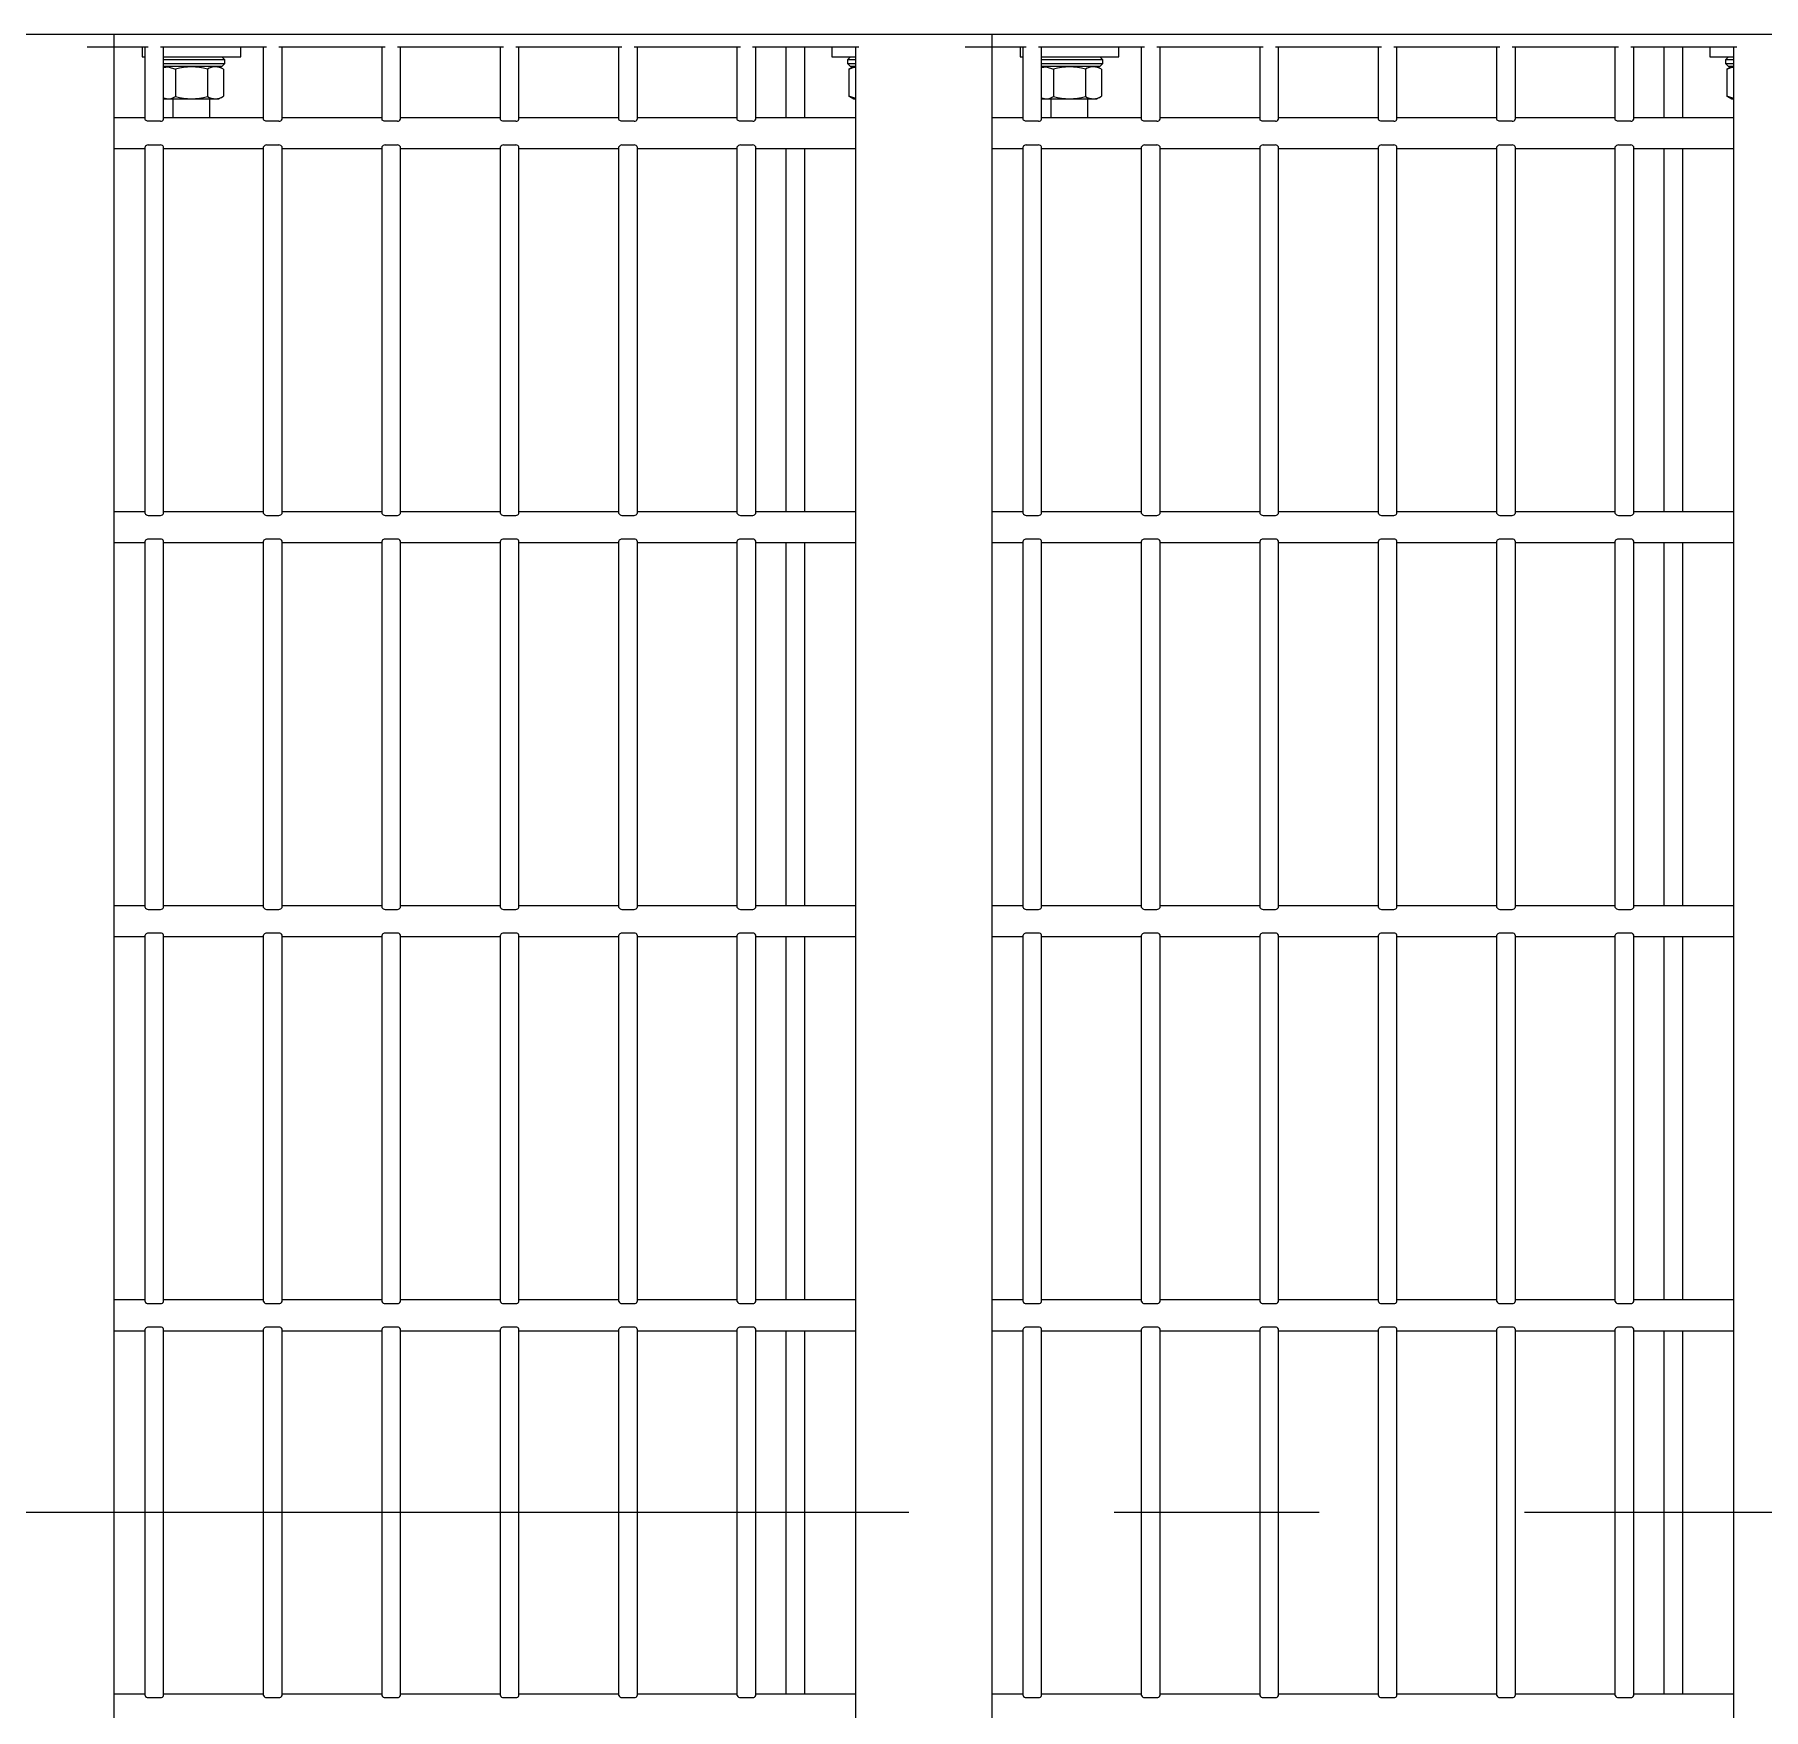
# Model space of a CAD drawing. Header units: millimetres. Extents: x 0 to 55611, y 0 to 32827.
# Drawn here: x 10843.4 to 11289.2, y 23985.1 to 24416.9 of the extents above; entities that cross this region are included whole.
import ezdxf

# ---------------------------------------------------------------- set-up
doc = ezdxf.new("R2010")
doc.units = ezdxf.units.MM
doc.header["$LTSCALE"] = 10
doc.linetypes.add('CENTER', pattern=[50.8, 31.75, -6.35, 6.35, -6.35])
doc.linetypes.add('SLD-Continua', pattern=[0])
doc.layers.add('FIMSA-CENTROS', color=3, linetype='CENTER')
doc.layers.add('STRUC', color=5, linetype='SLD-Continua')

msp = doc.modelspace()

# ---------------------------------------------------------------- linework, layer by layer
at = {"layer": 'FIMSA-CENTROS', "ltscale": 0.833333}
msp.add_line((14455.51, 24035.86), (9506.33, 24035.86), dxfattribs=at)
at = {"layer": 'STRUC', "linetype": 'SLD-Continua', "lineweight": 25}
for p, q in [((14260.01, 24416.86), (9958.16, 24416.86)), ((10856.98, 24413.69), (10863.81, 24413.69)), ((10863.81, 24416.87), (10863.81, 24413.69)), ((10863.81, 24413.69), (10863.81, 23658.04)), ((10863.81, 24413.69), (10872.7, 24413.69)), ((10871.15, 24413.68), (10871.15, 24411.14)), ((10871.15, 24413.68), (10871.91, 24413.68)), ((10871.91, 24395.03), (10871.91, 24413.69)), ((10875.87, 24413.69), (10903.24, 24413.69)), ((10876.67, 24395.03), (10876.67, 24413.69)), ((10876.67, 24413.68), (10883.85, 24413.68)), ((10879.08, 24413.69), (10879.08, 24413.68)), ((10883.85, 24413.68), (10896.55, 24413.68)), ((10888.61, 24413.68), (10888.61, 24413.69)), ((10896.55, 24411.14), (10896.55, 24413.68)), ((10902.45, 24395.03), (10902.45, 24413.69)), ((10906.41, 24413.69), (10933.78, 24413.69)), ((10907.21, 24395.03), (10907.21, 24413.69)), ((10932.99, 24395.03), (10932.99, 24413.69)), ((10936.95, 24413.69), (10964.32, 24413.69)), ((10937.75, 24395.03), (10937.75, 24413.69)), ((10963.53, 24395.03), (10963.53, 24413.69)), ((10967.49, 24413.69), (10994.86, 24413.69)), ((10968.29, 24395.03), (10968.29, 24413.69)), ((10994.07, 24395.03), (10994.07, 24413.69)), ((10998.03, 24413.69), (11025.4, 24413.69)), ((10998.83, 24395.03), (10998.83, 24413.69)), ((11024.61, 24395.03), (11024.61, 24413.69)), ((11028.57, 24413.69), (11055.94, 24413.69)), ((11029.37, 24395.03), (11029.37, 24413.69)), ((11037.24, 24395.43), (11037.24, 24413.69)), ((11042, 24395.43), (11042, 24413.69)), ((11048.95, 24413.68), (11048.95, 24411.14)), ((11048.95, 24413.68), (11055.15, 24413.68)), ((11055.15, 24395.03), (11055.15, 24413.69)), ((11083.39, 24413.69), (11090.23, 24413.69)), ((11090.23, 24416.87), (11090.23, 24413.69)), ((11090.23, 24413.69), (11090.23, 23658.04)), ((11090.23, 24413.69), (11099.11, 24413.69)), ((11097.56, 24413.68), (11097.56, 24411.14)), ((11097.56, 24413.68), (11098.32, 24413.68)), ((11098.32, 24395.03), (11098.32, 24413.69)), ((11102.29, 24413.69), (11129.65, 24413.69)), ((11103.08, 24395.03), (11103.08, 24413.69)), ((11103.08, 24413.68), (11110.26, 24413.68)), ((11105.5, 24413.69), (11105.5, 24413.68)), ((11110.26, 24413.68), (11122.96, 24413.68)), ((11115.02, 24413.68), (11115.02, 24413.69)), ((11122.96, 24411.14), (11122.96, 24413.68)), ((11128.86, 24395.03), (11128.86, 24413.69)), ((11132.83, 24413.69), (11160.19, 24413.69)), ((11133.62, 24395.03), (11133.62, 24413.69)), ((11159.4, 24395.03), (11159.4, 24413.69)), ((11163.37, 24413.69), (11190.73, 24413.69)), ((11164.16, 24395.03), (11164.16, 24413.69)), ((11189.94, 24395.03), (11189.94, 24413.69)), ((11193.91, 24413.69), (11221.27, 24413.69)), ((11194.7, 24395.03), (11194.7, 24413.69)), ((11220.48, 24395.03), (11220.48, 24413.69)), ((11224.45, 24413.69), (11251.81, 24413.69)), ((11225.24, 24395.03), (11225.24, 24413.69)), ((11251.02, 24395.03), (11251.02, 24413.69)), ((11254.99, 24413.69), (11282.35, 24413.69)), ((11255.78, 24395.03), (11255.78, 24413.69)), ((11263.65, 24395.43), (11263.65, 24413.69)), ((11268.41, 24395.43), (11268.41, 24413.69)), ((11275.36, 24413.68), (11275.36, 24411.14)), ((11275.36, 24413.68), (11281.56, 24413.68)), ((11281.56, 24395.03), (11281.56, 24413.69)), ((10871.15, 24411.14), (10871.91, 24411.14)), ((10876.67, 24411.14), (10883.85, 24411.14)), ((10892.48, 24410.35), (10876.67, 24410.35)), ((10876.67, 24409.4), (10892.48, 24409.4)), ((10876.77, 24408.6), (10876.67, 24408.55)), ((10891.68, 24408.6), (10876.67, 24408.6)), ((10883.85, 24411.14), (10896.55, 24411.14)), ((10892.1, 24407.93), (10890.93, 24408.6)), ((10892.48, 24410.35), (10891.68, 24411.14)), ((10891.68, 24408.6), (10892.48, 24409.4)), ((10892.48, 24409.4), (10892.48, 24410.35)), ((11048.95, 24411.14), (11055.15, 24411.14)), ((11053.81, 24411.14), (11053.02, 24410.35)), ((11053.02, 24410.35), (11053.02, 24409.4)), ((11055.15, 24410.35), (11053.02, 24410.35)), ((11053.02, 24409.4), (11053.81, 24408.6)), ((11053.02, 24409.4), (11055.15, 24409.4)), ((11054.57, 24408.6), (11053.39, 24407.93)), ((11055.15, 24408.6), (11053.81, 24408.6)), ((11097.56, 24411.14), (11098.32, 24411.14)), ((11103.08, 24411.14), (11110.26, 24411.14)), ((11118.89, 24410.35), (11103.08, 24410.35)), ((11103.08, 24409.4), (11118.89, 24409.4)), ((11103.18, 24408.6), (11103.08, 24408.55)), ((11118.1, 24408.6), (11103.08, 24408.6)), ((11110.26, 24411.14), (11122.96, 24411.14)), ((11118.51, 24407.93), (11117.34, 24408.6)), ((11118.89, 24410.35), (11118.1, 24411.14)), ((11118.1, 24408.6), (11118.89, 24409.4)), ((11118.89, 24409.4), (11118.89, 24410.35)), ((11275.36, 24411.14), (11281.56, 24411.14)), ((11280.22, 24411.14), (11279.43, 24410.35)), ((11279.43, 24410.35), (11279.43, 24409.4)), ((11281.56, 24410.35), (11279.43, 24410.35)), ((11279.43, 24409.4), (11280.22, 24408.6)), ((11279.43, 24409.4), (11281.56, 24409.4)), ((11280.98, 24408.6), (11279.8, 24407.93)), ((11281.56, 24408.6), (11280.22, 24408.6)), ((10879.73, 24407.93), (10879.73, 24400.94)), ((10887.96, 24407.93), (10887.96, 24400.94)), ((10892.1, 24407.93), (10892.1, 24400.95)), ((11053.39, 24407.93), (11053.39, 24400.95)), ((11106.14, 24407.93), (11106.14, 24400.94)), ((11114.38, 24407.93), (11114.38, 24400.94)), ((11118.51, 24407.93), (11118.51, 24400.95)), ((11279.8, 24407.93), (11279.8, 24400.95)), ((10876.67, 24400.33), (10876.77, 24400.27)), ((10876.77, 24400.27), (10883.85, 24400.27)), ((10879.08, 24400.27), (10879.08, 24395.43)), ((10883.85, 24400.27), (10890.93, 24400.27)), ((10888.61, 24395.43), (10888.61, 24400.27)), ((10890.93, 24400.27), (10892.1, 24400.95)), ((11053.39, 24400.95), (11054.57, 24400.27)), ((11055.15, 24400.37), (11053.39, 24400.95)), ((11054.57, 24400.27), (11055.15, 24400.27)), ((11103.08, 24400.33), (11103.18, 24400.27)), ((11103.18, 24400.27), (11110.26, 24400.27)), ((11105.5, 24400.27), (11105.5, 24395.43)), ((11110.26, 24400.27), (11117.34, 24400.27)), ((11115.02, 24395.43), (11115.02, 24400.27)), ((11117.34, 24400.27), (11118.51, 24400.95)), ((11279.8, 24400.95), (11280.98, 24400.27)), ((11281.56, 24400.37), (11279.8, 24400.95)), ((11280.98, 24400.27), (11281.56, 24400.27)), ((10871.91, 24395.43), (10863.81, 24395.43)), ((10902.45, 24395.43), (10876.67, 24395.43)), ((10932.99, 24395.43), (10907.21, 24395.43)), ((10963.53, 24395.43), (10937.75, 24395.43)), ((10994.07, 24395.43), (10968.29, 24395.43)), ((11024.61, 24395.43), (10998.83, 24395.43)), ((11055.15, 24395.43), (11029.37, 24395.43)), ((11098.32, 24395.43), (11090.23, 24395.43)), ((11128.86, 24395.43), (11103.08, 24395.43)), ((11159.4, 24395.43), (11133.62, 24395.43)), ((11189.94, 24395.43), (11164.16, 24395.43)), ((11220.48, 24395.43), (11194.7, 24395.43)), ((11251.02, 24395.43), (11225.24, 24395.43)), ((11281.56, 24395.43), (11255.78, 24395.43)), ((10875.87, 24394.52), (10872.7, 24394.52)), ((10906.41, 24394.52), (10903.24, 24394.52)), ((10936.95, 24394.52), (10933.78, 24394.52)), ((10967.49, 24394.52), (10964.32, 24394.52)), ((10998.03, 24394.52), (10994.86, 24394.52)), ((11028.57, 24394.52), (11025.4, 24394.52)), ((11055.15, 24387.89), (11055.15, 24395.03)), ((11102.29, 24394.52), (11099.11, 24394.52)), ((11132.83, 24394.52), (11129.65, 24394.52)), ((11163.37, 24394.52), (11160.19, 24394.52)), ((11193.91, 24394.52), (11190.73, 24394.52)), ((11224.45, 24394.52), (11221.27, 24394.52)), ((11254.99, 24394.52), (11251.81, 24394.52)), ((11281.56, 24387.89), (11281.56, 24395.03)), ((10863.81, 24387.5), (10871.91, 24387.5)), ((10871.91, 24293.43), (10871.91, 24387.89)), ((10872.7, 24388.41), (10875.87, 24388.41)), ((10876.67, 24293.43), (10876.67, 24387.89)), ((10876.67, 24387.5), (10902.45, 24387.5)), ((10902.45, 24293.43), (10902.45, 24387.89)), ((10903.24, 24388.41), (10906.41, 24388.41)), ((10907.21, 24293.43), (10907.21, 24387.89)), ((10907.21, 24387.5), (10932.99, 24387.5)), ((10932.99, 24293.43), (10932.99, 24387.89)), ((10933.78, 24388.41), (10936.95, 24388.41)), ((10937.75, 24293.43), (10937.75, 24387.89)), ((10937.75, 24387.5), (10963.53, 24387.5)), ((10963.53, 24293.43), (10963.53, 24387.89)), ((10964.32, 24388.41), (10967.49, 24388.41)), ((10968.29, 24293.43), (10968.29, 24387.89)), ((10968.29, 24387.5), (10994.07, 24387.5)), ((10994.07, 24293.43), (10994.07, 24387.89)), ((10994.86, 24388.41), (10998.03, 24388.41)), ((10998.83, 24293.43), (10998.83, 24387.89)), ((10998.83, 24387.5), (11024.61, 24387.5)), ((11024.61, 24293.43), (11024.61, 24387.89)), ((11025.4, 24388.41), (11028.57, 24388.41)), ((11029.37, 24293.43), (11029.37, 24387.89)), ((11029.37, 24387.5), (11055.15, 24387.5)), ((11037.24, 24293.83), (11037.24, 24387.5)), ((11042, 24293.83), (11042, 24387.5)), ((11055.15, 24293.43), (11055.15, 24387.89)), ((11090.23, 24387.5), (11098.32, 24387.5)), ((11098.32, 24293.43), (11098.32, 24387.89)), ((11099.11, 24388.41), (11102.29, 24388.41)), ((11103.08, 24293.43), (11103.08, 24387.89)), ((11103.08, 24387.5), (11128.86, 24387.5)), ((11128.86, 24293.43), (11128.86, 24387.89)), ((11129.65, 24388.41), (11132.83, 24388.41)), ((11133.62, 24293.43), (11133.62, 24387.89)), ((11133.62, 24387.5), (11159.4, 24387.5)), ((11159.4, 24293.43), (11159.4, 24387.89)), ((11160.19, 24388.41), (11163.37, 24388.41)), ((11164.16, 24293.43), (11164.16, 24387.89)), ((11164.16, 24387.5), (11189.94, 24387.5)), ((11189.94, 24293.43), (11189.94, 24387.89)), ((11190.73, 24388.41), (11193.91, 24388.41)), ((11194.7, 24293.43), (11194.7, 24387.89)), ((11194.7, 24387.5), (11220.48, 24387.5)), ((11220.48, 24293.43), (11220.48, 24387.89)), ((11221.27, 24388.41), (11224.45, 24388.41)), ((11225.24, 24293.43), (11225.24, 24387.89)), ((11225.24, 24387.5), (11251.02, 24387.5)), ((11251.02, 24293.43), (11251.02, 24387.89)), ((11251.81, 24388.41), (11254.99, 24388.41)), ((11255.78, 24293.43), (11255.78, 24387.89)), ((11255.78, 24387.5), (11281.56, 24387.5)), ((11263.65, 24293.83), (11263.65, 24387.5)), ((11268.41, 24293.83), (11268.41, 24387.5)), ((11281.56, 24293.43), (11281.56, 24387.89)), ((10871.91, 24293.83), (10863.81, 24293.83)), ((10872.7, 24292.92), (10875.87, 24292.92)), ((10902.45, 24293.83), (10876.67, 24293.83)), ((10903.24, 24292.92), (10906.41, 24292.92)), ((10932.99, 24293.83), (10907.21, 24293.83)), ((10933.78, 24292.92), (10936.95, 24292.92)), ((10963.53, 24293.83), (10937.75, 24293.83)), ((10964.32, 24292.92), (10967.49, 24292.92)), ((10994.07, 24293.83), (10968.29, 24293.83)), ((10994.86, 24292.92), (10998.03, 24292.92)), ((11024.61, 24293.83), (10998.83, 24293.83)), ((11025.4, 24292.92), (11028.57, 24292.92)), ((11055.15, 24293.83), (11029.37, 24293.83)), ((11055.15, 24286.29), (11055.15, 24293.43)), ((11098.32, 24293.83), (11090.23, 24293.83)), ((11099.11, 24292.92), (11102.29, 24292.92)), ((11128.86, 24293.83), (11103.08, 24293.83)), ((11129.65, 24292.92), (11132.83, 24292.92)), ((11159.4, 24293.83), (11133.62, 24293.83)), ((11160.19, 24292.92), (11163.37, 24292.92)), ((11189.94, 24293.83), (11164.16, 24293.83)), ((11190.73, 24292.92), (11193.91, 24292.92)), ((11220.48, 24293.83), (11194.7, 24293.83)), ((11221.27, 24292.92), (11224.45, 24292.92)), ((11251.02, 24293.83), (11225.24, 24293.83)), ((11251.81, 24292.92), (11254.99, 24292.92)), ((11281.56, 24293.83), (11255.78, 24293.83)), ((11281.56, 24286.29), (11281.56, 24293.43)), ((10863.81, 24285.9), (10871.91, 24285.9)), ((10871.91, 24191.83), (10871.91, 24286.29)), ((10875.87, 24286.81), (10872.7, 24286.81)), ((10876.67, 24191.83), (10876.67, 24286.29)), ((10876.67, 24285.9), (10902.45, 24285.9)), ((10902.45, 24191.83), (10902.45, 24286.29)), ((10906.41, 24286.81), (10903.24, 24286.81)), ((10907.21, 24191.83), (10907.21, 24286.29)), ((10907.21, 24285.9), (10932.99, 24285.9)), ((10932.99, 24191.83), (10932.99, 24286.29)), ((10936.95, 24286.81), (10933.78, 24286.81)), ((10937.75, 24191.83), (10937.75, 24286.29)), ((10937.75, 24285.9), (10963.53, 24285.9)), ((10963.53, 24191.83), (10963.53, 24286.29)), ((10967.49, 24286.81), (10964.32, 24286.81)), ((10968.29, 24191.83), (10968.29, 24286.29)), ((10968.29, 24285.9), (10994.07, 24285.9)), ((10994.07, 24191.83), (10994.07, 24286.29)), ((10998.03, 24286.81), (10994.86, 24286.81)), ((10998.83, 24191.83), (10998.83, 24286.29)), ((10998.83, 24285.9), (11024.61, 24285.9)), ((11024.61, 24191.83), (11024.61, 24286.29)), ((11028.57, 24286.81), (11025.4, 24286.81)), ((11029.37, 24191.83), (11029.37, 24286.29)), ((11029.37, 24285.9), (11055.15, 24285.9)), ((11037.24, 24192.23), (11037.24, 24285.9)), ((11042, 24192.23), (11042, 24285.9)), ((11055.15, 24191.83), (11055.15, 24286.29)), ((11090.23, 24285.9), (11098.32, 24285.9)), ((11098.32, 24191.83), (11098.32, 24286.29)), ((11102.29, 24286.81), (11099.11, 24286.81)), ((11103.08, 24191.83), (11103.08, 24286.29)), ((11103.08, 24285.9), (11128.86, 24285.9)), ((11128.86, 24191.83), (11128.86, 24286.29)), ((11132.83, 24286.81), (11129.65, 24286.81)), ((11133.62, 24191.83), (11133.62, 24286.29)), ((11133.62, 24285.9), (11159.4, 24285.9)), ((11159.4, 24191.83), (11159.4, 24286.29)), ((11163.37, 24286.81), (11160.19, 24286.81)), ((11164.16, 24191.83), (11164.16, 24286.29)), ((11164.16, 24285.9), (11189.94, 24285.9)), ((11189.94, 24191.83), (11189.94, 24286.29)), ((11193.91, 24286.81), (11190.73, 24286.81)), ((11194.7, 24191.83), (11194.7, 24286.29)), ((11194.7, 24285.9), (11220.48, 24285.9)), ((11220.48, 24191.83), (11220.48, 24286.29)), ((11224.45, 24286.81), (11221.27, 24286.81)), ((11225.24, 24191.83), (11225.24, 24286.29)), ((11225.24, 24285.9), (11251.02, 24285.9)), ((11251.02, 24191.83), (11251.02, 24286.29)), ((11254.99, 24286.81), (11251.81, 24286.81)), ((11255.78, 24191.83), (11255.78, 24286.29)), ((11255.78, 24285.9), (11281.56, 24285.9)), ((11263.65, 24192.23), (11263.65, 24285.9)), ((11268.41, 24192.23), (11268.41, 24285.9)), ((11281.56, 24191.83), (11281.56, 24286.29)), ((10871.91, 24192.23), (10863.81, 24192.23)), ((10872.7, 24191.32), (10875.87, 24191.32)), ((10902.45, 24192.23), (10876.67, 24192.23)), ((10903.24, 24191.32), (10906.41, 24191.32)), ((10932.99, 24192.23), (10907.21, 24192.23)), ((10933.78, 24191.32), (10936.95, 24191.32)), ((10963.53, 24192.23), (10937.75, 24192.23)), ((10964.32, 24191.32), (10967.49, 24191.32)), ((10994.07, 24192.23), (10968.29, 24192.23)), ((10994.86, 24191.32), (10998.03, 24191.32)), ((11024.61, 24192.23), (10998.83, 24192.23)), ((11025.4, 24191.32), (11028.57, 24191.32)), ((11055.15, 24192.23), (11029.37, 24192.23)), ((11055.15, 24184.69), (11055.15, 24191.83)), ((11098.32, 24192.23), (11090.23, 24192.23)), ((11099.11, 24191.32), (11102.29, 24191.32)), ((11128.86, 24192.23), (11103.08, 24192.23)), ((11129.65, 24191.32), (11132.83, 24191.32)), ((11159.4, 24192.23), (11133.62, 24192.23)), ((11160.19, 24191.32), (11163.37, 24191.32)), ((11189.94, 24192.23), (11164.16, 24192.23)), ((11190.73, 24191.32), (11193.91, 24191.32)), ((11220.48, 24192.23), (11194.7, 24192.23)), ((11221.27, 24191.32), (11224.45, 24191.32)), ((11251.02, 24192.23), (11225.24, 24192.23)), ((11251.81, 24191.32), (11254.99, 24191.32)), ((11281.56, 24192.23), (11255.78, 24192.23)), ((11281.56, 24184.69), (11281.56, 24191.83)), ((10863.81, 24184.3), (10871.91, 24184.3)), ((10871.91, 24090.23), (10871.91, 24184.69)), ((10875.87, 24185.21), (10872.7, 24185.21)), ((10876.67, 24090.23), (10876.67, 24184.69)), ((10876.67, 24184.3), (10902.45, 24184.3)), ((10902.45, 24090.23), (10902.45, 24184.69)), ((10906.41, 24185.21), (10903.24, 24185.21)), ((10907.21, 24090.23), (10907.21, 24184.69)), ((10907.21, 24184.3), (10932.99, 24184.3)), ((10932.99, 24090.23), (10932.99, 24184.69)), ((10936.95, 24185.21), (10933.78, 24185.21)), ((10937.75, 24090.23), (10937.75, 24184.69)), ((10937.75, 24184.3), (10963.53, 24184.3)), ((10963.53, 24090.23), (10963.53, 24184.69)), ((10967.49, 24185.21), (10964.32, 24185.21)), ((10968.29, 24090.23), (10968.29, 24184.69)), ((10968.29, 24184.3), (10994.07, 24184.3)), ((10994.07, 24090.23), (10994.07, 24184.69)), ((10998.03, 24185.21), (10994.86, 24185.21)), ((10998.83, 24090.23), (10998.83, 24184.69)), ((10998.83, 24184.3), (11024.61, 24184.3)), ((11024.61, 24090.23), (11024.61, 24184.69)), ((11028.57, 24185.21), (11025.4, 24185.21)), ((11029.37, 24090.23), (11029.37, 24184.69)), ((11029.37, 24184.3), (11055.15, 24184.3)), ((11037.24, 24090.63), (11037.24, 24184.3)), ((11042, 24090.63), (11042, 24184.3)), ((11055.15, 24090.23), (11055.15, 24184.69)), ((11090.23, 24184.3), (11098.32, 24184.3)), ((11098.32, 24090.23), (11098.32, 24184.69)), ((11102.29, 24185.21), (11099.11, 24185.21)), ((11103.08, 24090.23), (11103.08, 24184.69)), ((11103.08, 24184.3), (11128.86, 24184.3)), ((11128.86, 24090.23), (11128.86, 24184.69)), ((11132.83, 24185.21), (11129.65, 24185.21)), ((11133.62, 24090.23), (11133.62, 24184.69)), ((11133.62, 24184.3), (11159.4, 24184.3)), ((11159.4, 24090.23), (11159.4, 24184.69)), ((11163.37, 24185.21), (11160.19, 24185.21)), ((11164.16, 24090.23), (11164.16, 24184.69)), ((11164.16, 24184.3), (11189.94, 24184.3)), ((11189.94, 24090.23), (11189.94, 24184.69)), ((11193.91, 24185.21), (11190.73, 24185.21)), ((11194.7, 24090.23), (11194.7, 24184.69)), ((11194.7, 24184.3), (11220.48, 24184.3)), ((11220.48, 24090.23), (11220.48, 24184.69)), ((11224.45, 24185.21), (11221.27, 24185.21)), ((11225.24, 24090.23), (11225.24, 24184.69)), ((11225.24, 24184.3), (11251.02, 24184.3)), ((11251.02, 24090.23), (11251.02, 24184.69)), ((11254.99, 24185.21), (11251.81, 24185.21)), ((11255.78, 24090.23), (11255.78, 24184.69)), ((11255.78, 24184.3), (11281.56, 24184.3)), ((11263.65, 24090.63), (11263.65, 24184.3)), ((11268.41, 24090.63), (11268.41, 24184.3)), ((11281.56, 24090.23), (11281.56, 24184.69)), ((10871.91, 24090.63), (10863.81, 24090.63)), ((10872.7, 24089.72), (10875.87, 24089.72)), ((10902.45, 24090.63), (10876.67, 24090.63)), ((10903.24, 24089.72), (10906.41, 24089.72)), ((10932.99, 24090.63), (10907.21, 24090.63)), ((10933.78, 24089.72), (10936.95, 24089.72)), ((10963.53, 24090.63), (10937.75, 24090.63)), ((10964.32, 24089.72), (10967.49, 24089.72)), ((10994.07, 24090.63), (10968.29, 24090.63)), ((10994.86, 24089.72), (10998.03, 24089.72)), ((11024.61, 24090.63), (10998.83, 24090.63)), ((11025.4, 24089.72), (11028.57, 24089.72)), ((11055.15, 24090.63), (11029.37, 24090.63)), ((11055.15, 24083.09), (11055.15, 24090.23)), ((11098.32, 24090.63), (11090.23, 24090.63)), ((11099.11, 24089.72), (11102.29, 24089.72)), ((11128.86, 24090.63), (11103.08, 24090.63)), ((11129.65, 24089.72), (11132.83, 24089.72)), ((11159.4, 24090.63), (11133.62, 24090.63)), ((11160.19, 24089.72), (11163.37, 24089.72)), ((11189.94, 24090.63), (11164.16, 24090.63)), ((11190.73, 24089.72), (11193.91, 24089.72)), ((11220.48, 24090.63), (11194.7, 24090.63)), ((11221.27, 24089.72), (11224.45, 24089.72)), ((11251.02, 24090.63), (11225.24, 24090.63)), ((11251.81, 24089.72), (11254.99, 24089.72)), ((11281.56, 24090.63), (11255.78, 24090.63)), ((11281.56, 24083.09), (11281.56, 24090.23)), ((10871.91, 23988.63), (10871.91, 24083.09)), ((10875.87, 24083.61), (10872.7, 24083.61)), ((10876.67, 23988.63), (10876.67, 24083.09)), ((10902.45, 23988.63), (10902.45, 24083.09)), ((10906.41, 24083.61), (10903.24, 24083.61)), ((10907.21, 23988.63), (10907.21, 24083.09)), ((10932.99, 23988.63), (10932.99, 24083.09)), ((10936.95, 24083.61), (10933.78, 24083.61)), ((10937.75, 23988.63), (10937.75, 24083.09)), ((10963.53, 23988.63), (10963.53, 24083.09)), ((10967.49, 24083.61), (10964.32, 24083.61)), ((10968.29, 23988.63), (10968.29, 24083.09)), ((10994.07, 23988.63), (10994.07, 24083.09)), ((10998.03, 24083.61), (10994.86, 24083.61)), ((10998.83, 23988.63), (10998.83, 24083.09)), ((11024.61, 23988.63), (11024.61, 24083.09)), ((11028.57, 24083.61), (11025.4, 24083.61)), ((11029.37, 23988.63), (11029.37, 24083.09)), ((11055.15, 23988.63), (11055.15, 24083.09)), ((11098.32, 23988.63), (11098.32, 24083.09)), ((11102.29, 24083.61), (11099.11, 24083.61)), ((11103.08, 23988.63), (11103.08, 24083.09)), ((11128.86, 23988.63), (11128.86, 24083.09)), ((11132.83, 24083.61), (11129.65, 24083.61)), ((11133.62, 23988.63), (11133.62, 24083.09)), ((11159.4, 23988.63), (11159.4, 24083.09)), ((11163.37, 24083.61), (11160.19, 24083.61)), ((11164.16, 23988.63), (11164.16, 24083.09)), ((11189.94, 23988.63), (11189.94, 24083.09)), ((11193.91, 24083.61), (11190.73, 24083.61)), ((11194.7, 23988.63), (11194.7, 24083.09)), ((11220.48, 23988.63), (11220.48, 24083.09)), ((11224.45, 24083.61), (11221.27, 24083.61)), ((11225.24, 23988.63), (11225.24, 24083.09)), ((11251.02, 23988.63), (11251.02, 24083.09)), ((11254.99, 24083.61), (11251.81, 24083.61)), ((11255.78, 23988.63), (11255.78, 24083.09)), ((11281.56, 23988.63), (11281.56, 24083.09)), ((10863.81, 24082.7), (10871.91, 24082.7)), ((10876.67, 24082.7), (10902.45, 24082.7)), ((10907.21, 24082.7), (10932.99, 24082.7)), ((10937.75, 24082.7), (10963.53, 24082.7)), ((10968.29, 24082.7), (10994.07, 24082.7)), ((10998.83, 24082.7), (11024.61, 24082.7)), ((11029.37, 24082.7), (11055.15, 24082.7)), ((11037.24, 23989.03), (11037.24, 24082.7)), ((11042, 23989.03), (11042, 24082.7)), ((11090.23, 24082.7), (11098.32, 24082.7)), ((11103.08, 24082.7), (11128.86, 24082.7)), ((11133.62, 24082.7), (11159.4, 24082.7)), ((11164.16, 24082.7), (11189.94, 24082.7)), ((11194.7, 24082.7), (11220.48, 24082.7)), ((11225.24, 24082.7), (11251.02, 24082.7)), ((11255.78, 24082.7), (11281.56, 24082.7)), ((11263.65, 23989.03), (11263.65, 24082.7)), ((11268.41, 23989.03), (11268.41, 24082.7)), ((10871.91, 23989.03), (10863.81, 23989.03)), ((10872.7, 23988.12), (10875.87, 23988.12)), ((10902.45, 23989.03), (10876.67, 23989.03)), ((10903.24, 23988.12), (10906.41, 23988.12)), ((10932.99, 23989.03), (10907.21, 23989.03)), ((10933.78, 23988.12), (10936.95, 23988.12)), ((10963.53, 23989.03), (10937.75, 23989.03)), ((10964.32, 23988.12), (10967.49, 23988.12)), ((10994.07, 23989.03), (10968.29, 23989.03)), ((10994.86, 23988.12), (10998.03, 23988.12)), ((11024.61, 23989.03), (10998.83, 23989.03)), ((11025.4, 23988.12), (11028.57, 23988.12)), ((11055.15, 23989.03), (11029.37, 23989.03)), ((11055.15, 23981.49), (11055.15, 23988.63)), ((11098.32, 23989.03), (11090.23, 23989.03)), ((11099.11, 23988.12), (11102.29, 23988.12)), ((11128.86, 23989.03), (11103.08, 23989.03)), ((11129.65, 23988.12), (11132.83, 23988.12)), ((11159.4, 23989.03), (11133.62, 23989.03)), ((11160.19, 23988.12), (11163.37, 23988.12)), ((11189.94, 23989.03), (11164.16, 23989.03)), ((11190.73, 23988.12), (11193.91, 23988.12)), ((11220.48, 23989.03), (11194.7, 23989.03)), ((11221.27, 23988.12), (11224.45, 23988.12)), ((11251.02, 23989.03), (11225.24, 23989.03)), ((11251.81, 23988.12), (11254.99, 23988.12)), ((11281.56, 23989.03), (11255.78, 23989.03)), ((11281.56, 23981.49), (11281.56, 23988.63))]:
    msp.add_line(p, q, dxfattribs=at)
at = {"layer": 'STRUC', "linetype": 'SLD-Continua', "lineweight": 25, "flags": 128}
for points in [[(10876.67, 24408.41), (10876.67, 24408.41), (10877.81, 24408.56), (10879.73, 24407.93)], [(11053.39, 24407.93), (11054.47, 24408.41), (11055.14, 24408.5)], [(11103.08, 24408.41), (11103.09, 24408.41), (11104.22, 24408.56), (11106.14, 24407.93)], [(11279.8, 24407.93), (11280.89, 24408.41), (11281.55, 24408.5)], [(10872.7, 24394.52), (10872.5, 24394.54), (10872.31, 24394.6), (10872.13, 24394.7), (10871.98, 24394.84), (10871.91, 24395.01), (10871.91, 24395.03)], [(10903.24, 24394.52), (10903.04, 24394.54), (10902.85, 24394.6), (10902.67, 24394.7), (10902.52, 24394.84), (10902.45, 24395.01), (10902.45, 24395.03)], [(10933.78, 24394.52), (10933.58, 24394.54), (10933.39, 24394.6), (10933.21, 24394.7), (10933.06, 24394.84), (10932.99, 24395.01), (10932.99, 24395.03)], [(10964.32, 24394.52), (10964.12, 24394.54), (10963.93, 24394.6), (10963.75, 24394.7), (10963.6, 24394.84), (10963.53, 24395.01), (10963.53, 24395.03)], [(10994.86, 24394.52), (10994.66, 24394.54), (10994.47, 24394.6), (10994.29, 24394.7), (10994.14, 24394.84), (10994.07, 24395.01), (10994.07, 24395.03)], [(11025.4, 24394.52), (11025.2, 24394.54), (11025.01, 24394.6), (11024.83, 24394.7), (11024.68, 24394.84), (11024.61, 24395.01), (11024.61, 24395.03)], [(11099.11, 24394.52), (11098.91, 24394.54), (11098.72, 24394.6), (11098.55, 24394.7), (11098.4, 24394.84), (11098.32, 24395.01), (11098.32, 24395.03)], [(11129.65, 24394.52), (11129.45, 24394.54), (11129.26, 24394.6), (11129.09, 24394.7), (11128.94, 24394.84), (11128.86, 24395.01), (11128.86, 24395.03)], [(11160.19, 24394.52), (11159.99, 24394.54), (11159.8, 24394.6), (11159.63, 24394.7), (11159.48, 24394.84), (11159.4, 24395.01), (11159.4, 24395.03)], [(11190.73, 24394.52), (11190.53, 24394.54), (11190.34, 24394.6), (11190.17, 24394.7), (11190.02, 24394.84), (11189.94, 24395.01), (11189.94, 24395.03)], [(11221.27, 24394.52), (11221.07, 24394.54), (11220.88, 24394.6), (11220.71, 24394.7), (11220.56, 24394.84), (11220.48, 24395.01), (11220.48, 24395.03)], [(11251.81, 24394.52), (11251.61, 24394.54), (11251.42, 24394.6), (11251.25, 24394.7), (11251.1, 24394.84), (11251.02, 24395.01), (11251.02, 24395.03)], [(10872.7, 24286.81), (10872.5, 24286.78), (10872.31, 24286.72), (10872.13, 24286.62), (10871.98, 24286.48), (10871.91, 24286.32), (10871.91, 24286.29)], [(10903.24, 24286.81), (10903.04, 24286.78), (10902.85, 24286.72), (10902.67, 24286.62), (10902.52, 24286.48), (10902.45, 24286.32), (10902.45, 24286.29)], [(10933.78, 24286.81), (10933.58, 24286.78), (10933.39, 24286.72), (10933.21, 24286.62), (10933.06, 24286.48), (10932.99, 24286.32), (10932.99, 24286.29)], [(10964.32, 24286.81), (10964.12, 24286.78), (10963.93, 24286.72), (10963.75, 24286.62), (10963.6, 24286.48), (10963.53, 24286.32), (10963.53, 24286.29)], [(10994.86, 24286.81), (10994.66, 24286.78), (10994.47, 24286.72), (10994.29, 24286.62), (10994.14, 24286.48), (10994.07, 24286.32), (10994.07, 24286.29)], [(11025.4, 24286.81), (11025.2, 24286.78), (11025.01, 24286.72), (11024.83, 24286.62), (11024.68, 24286.48), (11024.61, 24286.32), (11024.61, 24286.29)], [(11099.11, 24286.81), (11098.91, 24286.78), (11098.72, 24286.72), (11098.55, 24286.62), (11098.4, 24286.48), (11098.32, 24286.32), (11098.32, 24286.29)], [(11129.65, 24286.81), (11129.45, 24286.78), (11129.26, 24286.72), (11129.09, 24286.62), (11128.94, 24286.48), (11128.86, 24286.32), (11128.86, 24286.29)], [(11160.19, 24286.81), (11159.99, 24286.78), (11159.8, 24286.72), (11159.63, 24286.62), (11159.48, 24286.48), (11159.4, 24286.32), (11159.4, 24286.29)], [(11190.73, 24286.81), (11190.53, 24286.78), (11190.34, 24286.72), (11190.17, 24286.62), (11190.02, 24286.48), (11189.94, 24286.32), (11189.94, 24286.29)], [(11221.27, 24286.81), (11221.07, 24286.78), (11220.88, 24286.72), (11220.71, 24286.62), (11220.56, 24286.48), (11220.48, 24286.32), (11220.48, 24286.29)], [(11251.81, 24286.81), (11251.61, 24286.78), (11251.42, 24286.72), (11251.25, 24286.62), (11251.1, 24286.48), (11251.02, 24286.32), (11251.02, 24286.29)], [(10872.7, 24185.21), (10872.5, 24185.18), (10872.31, 24185.12), (10872.13, 24185.02), (10871.98, 24184.88), (10871.91, 24184.72), (10871.91, 24184.69)], [(10903.24, 24185.21), (10903.04, 24185.18), (10902.85, 24185.12), (10902.67, 24185.02), (10902.52, 24184.88), (10902.45, 24184.72), (10902.45, 24184.69)], [(10933.78, 24185.21), (10933.58, 24185.18), (10933.39, 24185.12), (10933.21, 24185.02), (10933.06, 24184.88), (10932.99, 24184.72), (10932.99, 24184.69)], [(10964.32, 24185.21), (10964.12, 24185.18), (10963.93, 24185.12), (10963.75, 24185.02), (10963.6, 24184.88), (10963.53, 24184.72), (10963.53, 24184.69)], [(10994.86, 24185.21), (10994.66, 24185.18), (10994.47, 24185.12), (10994.29, 24185.02), (10994.14, 24184.88), (10994.07, 24184.72), (10994.07, 24184.69)], [(11025.4, 24185.21), (11025.2, 24185.18), (11025.01, 24185.12), (11024.83, 24185.02), (11024.68, 24184.88), (11024.61, 24184.72), (11024.61, 24184.69)], [(11099.11, 24185.21), (11098.91, 24185.18), (11098.72, 24185.12), (11098.55, 24185.02), (11098.4, 24184.88), (11098.32, 24184.72), (11098.32, 24184.69)], [(11129.65, 24185.21), (11129.45, 24185.18), (11129.26, 24185.12), (11129.09, 24185.02), (11128.94, 24184.88), (11128.86, 24184.72), (11128.86, 24184.69)], [(11160.19, 24185.21), (11159.99, 24185.18), (11159.8, 24185.12), (11159.63, 24185.02), (11159.48, 24184.88), (11159.4, 24184.72), (11159.4, 24184.69)], [(11190.73, 24185.21), (11190.53, 24185.18), (11190.34, 24185.12), (11190.17, 24185.02), (11190.02, 24184.88), (11189.94, 24184.72), (11189.94, 24184.69)], [(11221.27, 24185.21), (11221.07, 24185.18), (11220.88, 24185.12), (11220.71, 24185.02), (11220.56, 24184.88), (11220.48, 24184.72), (11220.48, 24184.69)], [(11251.81, 24185.21), (11251.61, 24185.18), (11251.42, 24185.12), (11251.25, 24185.02), (11251.1, 24184.88), (11251.02, 24184.72), (11251.02, 24184.69)], [(10872.7, 24083.61), (10872.5, 24083.58), (10872.31, 24083.52), (10872.13, 24083.42), (10871.98, 24083.28), (10871.91, 24083.12), (10871.91, 24083.09)], [(10903.24, 24083.61), (10903.04, 24083.58), (10902.85, 24083.52), (10902.67, 24083.42), (10902.52, 24083.28), (10902.45, 24083.12), (10902.45, 24083.09)], [(10933.78, 24083.61), (10933.58, 24083.58), (10933.39, 24083.52), (10933.21, 24083.42), (10933.06, 24083.28), (10932.99, 24083.12), (10932.99, 24083.09)], [(10964.32, 24083.61), (10964.12, 24083.58), (10963.93, 24083.52), (10963.75, 24083.42), (10963.6, 24083.28), (10963.53, 24083.12), (10963.53, 24083.09)], [(10994.86, 24083.61), (10994.66, 24083.58), (10994.47, 24083.52), (10994.29, 24083.42), (10994.14, 24083.28), (10994.07, 24083.12), (10994.07, 24083.09)], [(11025.4, 24083.61), (11025.2, 24083.58), (11025.01, 24083.52), (11024.83, 24083.42), (11024.68, 24083.28), (11024.61, 24083.12), (11024.61, 24083.09)], [(11099.11, 24083.61), (11098.91, 24083.58), (11098.72, 24083.52), (11098.55, 24083.42), (11098.4, 24083.28), (11098.32, 24083.12), (11098.32, 24083.09)], [(11129.65, 24083.61), (11129.45, 24083.58), (11129.26, 24083.52), (11129.09, 24083.42), (11128.94, 24083.28), (11128.86, 24083.12), (11128.86, 24083.09)], [(11160.19, 24083.61), (11159.99, 24083.58), (11159.8, 24083.52), (11159.63, 24083.42), (11159.48, 24083.28), (11159.4, 24083.12), (11159.4, 24083.09)], [(11190.73, 24083.61), (11190.53, 24083.58), (11190.34, 24083.52), (11190.17, 24083.42), (11190.02, 24083.28), (11189.94, 24083.12), (11189.94, 24083.09)], [(11221.27, 24083.61), (11221.07, 24083.58), (11220.88, 24083.52), (11220.71, 24083.42), (11220.56, 24083.28), (11220.48, 24083.12), (11220.48, 24083.09)], [(11251.81, 24083.61), (11251.61, 24083.58), (11251.42, 24083.52), (11251.25, 24083.42), (11251.1, 24083.28), (11251.02, 24083.12), (11251.02, 24083.09)]]:
    msp.add_lwpolyline(points, dxfattribs=at)
at = {"layer": 'STRUC', "linetype": 'SLD-Continua', "lineweight": 25}
for centre, radius, start, end in [((10883.85, 24394.61), 13.94, 72.8151, 107.1849), ((10890.03, 24404.83), 3.72, 56.1821, 123.6715), ((11110.26, 24394.61), 13.94, 72.8151, 107.1849), ((11116.44, 24404.83), 3.72, 56.1821, 123.6715), ((10877.9, 24403.33), 3.01, 245.7495, 307.3816), ((10883.85, 24414.26), 13.94, 252.8117, 287.1883), ((10890.03, 24404.04), 3.72, 236.3447, 303.8017), ((11104.32, 24403.33), 3.01, 245.7495, 307.3816), ((11110.26, 24414.26), 13.94, 252.8117, 287.1883), ((11116.44, 24404.04), 3.72, 236.3447, 303.8017), ((10875.95, 24395.28), 0.758, 264.2532, 341.2865), ((10906.49, 24395.28), 0.758, 264.2532, 341.2865), ((10937.03, 24395.28), 0.758, 264.2532, 341.2865), ((10967.57, 24395.28), 0.758, 264.2532, 341.2865), ((10998.11, 24395.28), 0.758, 264.2532, 341.2865), ((11028.65, 24395.28), 0.758, 264.2532, 341.2865), ((11102.36, 24395.28), 0.758, 264.2532, 341.2865), ((11132.9, 24395.28), 0.758, 264.2532, 341.2865), ((11163.44, 24395.28), 0.758, 264.2532, 341.2865), ((11193.98, 24395.28), 0.758, 264.2532, 341.2865), ((11224.52, 24395.28), 0.758, 264.2532, 341.2865), ((11255.06, 24395.28), 0.758, 264.2532, 341.2865), ((10872.64, 24387.63), 0.783, 85.6836, 159.856), ((10875.94, 24387.64), 0.772, 19.5408, 94.9196), ((10903.18, 24387.63), 0.783, 85.6836, 159.856), ((10906.48, 24387.64), 0.772, 19.5408, 94.9196), ((10933.72, 24387.63), 0.783, 85.6836, 159.856), ((10937.02, 24387.64), 0.772, 19.5408, 94.9196), ((10964.26, 24387.63), 0.783, 85.6836, 159.856), ((10967.56, 24387.64), 0.772, 19.5408, 94.9196), ((10994.8, 24387.63), 0.783, 85.6836, 159.856), ((10998.1, 24387.64), 0.772, 19.5408, 94.9196), ((11025.34, 24387.63), 0.783, 85.6836, 159.856), ((11028.64, 24387.64), 0.772, 19.5408, 94.9196), ((11099.05, 24387.63), 0.783, 85.6836, 159.856), ((11102.35, 24387.64), 0.772, 19.5408, 94.9196), ((11129.59, 24387.63), 0.783, 85.6836, 159.856), ((11132.89, 24387.64), 0.772, 19.5408, 94.9196), ((11160.13, 24387.63), 0.783, 85.6836, 159.856), ((11163.43, 24387.64), 0.772, 19.5408, 94.9196), ((11190.67, 24387.63), 0.783, 85.6836, 159.856), ((11193.97, 24387.64), 0.772, 19.5408, 94.9196), ((11221.21, 24387.63), 0.783, 85.6836, 159.856), ((11224.51, 24387.64), 0.772, 19.5408, 94.9196), ((11251.75, 24387.63), 0.783, 85.6836, 159.856), ((11255.05, 24387.64), 0.772, 19.5408, 94.9196), ((10872.64, 24293.7), 0.783, 200.144, 274.3164), ((10875.94, 24293.69), 0.772, 265.0804, 340.4592), ((10903.18, 24293.7), 0.783, 200.144, 274.3164), ((10906.48, 24293.69), 0.772, 265.0804, 340.4592), ((10933.72, 24293.7), 0.783, 200.144, 274.3164), ((10937.02, 24293.69), 0.772, 265.0804, 340.4592), ((10964.26, 24293.7), 0.783, 200.144, 274.3164), ((10967.56, 24293.69), 0.772, 265.0804, 340.4592), ((10994.8, 24293.7), 0.783, 200.144, 274.3164), ((10998.1, 24293.69), 0.772, 265.0804, 340.4592), ((11025.34, 24293.7), 0.783, 200.144, 274.3164), ((11028.64, 24293.69), 0.772, 265.0804, 340.4592), ((11099.05, 24293.7), 0.783, 200.144, 274.3164), ((11102.35, 24293.69), 0.772, 265.0804, 340.4592), ((11129.59, 24293.7), 0.783, 200.144, 274.3164), ((11132.89, 24293.69), 0.772, 265.0804, 340.4592), ((11160.13, 24293.7), 0.783, 200.144, 274.3164), ((11163.43, 24293.69), 0.772, 265.0804, 340.4592), ((11190.67, 24293.7), 0.783, 200.144, 274.3164), ((11193.97, 24293.69), 0.772, 265.0804, 340.4592), ((11221.21, 24293.7), 0.783, 200.144, 274.3164), ((11224.51, 24293.69), 0.772, 265.0804, 340.4592), ((11251.75, 24293.7), 0.783, 200.144, 274.3164), ((11255.05, 24293.69), 0.772, 265.0804, 340.4592), ((10875.95, 24286.05), 0.758, 18.7135, 95.7468), ((10906.49, 24286.05), 0.758, 18.7135, 95.7468), ((10937.03, 24286.05), 0.758, 18.7135, 95.7468), ((10967.57, 24286.05), 0.758, 18.7135, 95.7468), ((10998.11, 24286.05), 0.758, 18.7135, 95.7468), ((11028.65, 24286.05), 0.758, 18.7135, 95.7468), ((11102.36, 24286.05), 0.758, 18.7135, 95.7468), ((11132.9, 24286.05), 0.758, 18.7135, 95.7468), ((11163.44, 24286.05), 0.758, 18.7135, 95.7468), ((11193.98, 24286.05), 0.758, 18.7135, 95.7468), ((11224.52, 24286.05), 0.758, 18.7135, 95.7468), ((11255.06, 24286.05), 0.758, 18.7135, 95.7468), ((10872.64, 24192.1), 0.783, 200.144, 274.3164), ((10875.94, 24192.09), 0.772, 265.0804, 340.4592), ((10903.18, 24192.1), 0.783, 200.144, 274.3164), ((10906.48, 24192.09), 0.772, 265.0804, 340.4592), ((10933.72, 24192.1), 0.783, 200.144, 274.3164), ((10937.02, 24192.09), 0.772, 265.0804, 340.4592), ((10964.26, 24192.1), 0.783, 200.144, 274.3164), ((10967.56, 24192.09), 0.772, 265.0804, 340.4592), ((10994.8, 24192.1), 0.783, 200.144, 274.3164), ((10998.1, 24192.09), 0.772, 265.0804, 340.4592), ((11025.34, 24192.1), 0.783, 200.144, 274.3164), ((11028.64, 24192.09), 0.772, 265.0804, 340.4592), ((11099.05, 24192.1), 0.783, 200.144, 274.3164), ((11102.35, 24192.09), 0.772, 265.0804, 340.4592), ((11129.59, 24192.1), 0.783, 200.144, 274.3164), ((11132.89, 24192.09), 0.772, 265.0804, 340.4592), ((11160.13, 24192.1), 0.783, 200.144, 274.3164), ((11163.43, 24192.09), 0.772, 265.0804, 340.4592), ((11190.67, 24192.1), 0.783, 200.144, 274.3164), ((11193.97, 24192.09), 0.772, 265.0804, 340.4592), ((11221.21, 24192.1), 0.783, 200.144, 274.3164), ((11224.51, 24192.09), 0.772, 265.0804, 340.4592), ((11251.75, 24192.1), 0.783, 200.144, 274.3164), ((11255.05, 24192.09), 0.772, 265.0804, 340.4592), ((10875.95, 24184.45), 0.758, 18.7135, 95.7468), ((10906.49, 24184.45), 0.758, 18.7135, 95.7468), ((10937.03, 24184.45), 0.758, 18.7135, 95.7468), ((10967.57, 24184.45), 0.758, 18.7135, 95.7468), ((10998.11, 24184.45), 0.758, 18.7135, 95.7468), ((11028.65, 24184.45), 0.758, 18.7135, 95.7468), ((11102.36, 24184.45), 0.758, 18.7135, 95.7468), ((11132.9, 24184.45), 0.758, 18.7135, 95.7468), ((11163.44, 24184.45), 0.758, 18.7135, 95.7468), ((11193.98, 24184.45), 0.758, 18.7135, 95.7468), ((11224.52, 24184.45), 0.758, 18.7135, 95.7468), ((11255.06, 24184.45), 0.758, 18.7135, 95.7468), ((10872.64, 24090.5), 0.783, 200.144, 274.3164), ((10875.94, 24090.49), 0.772, 265.0804, 340.4592), ((10903.18, 24090.5), 0.783, 200.144, 274.3164), ((10906.48, 24090.49), 0.772, 265.0804, 340.4592), ((10933.72, 24090.5), 0.783, 200.144, 274.3164), ((10937.02, 24090.49), 0.772, 265.0804, 340.4592), ((10964.26, 24090.5), 0.783, 200.144, 274.3164), ((10967.56, 24090.49), 0.772, 265.0804, 340.4592), ((10994.8, 24090.5), 0.783, 200.144, 274.3164), ((10998.1, 24090.49), 0.772, 265.0804, 340.4592), ((11025.34, 24090.5), 0.783, 200.144, 274.3164), ((11028.64, 24090.49), 0.772, 265.0804, 340.4592), ((11099.05, 24090.5), 0.783, 200.144, 274.3164), ((11102.35, 24090.49), 0.772, 265.0804, 340.4592), ((11129.59, 24090.5), 0.783, 200.144, 274.3164), ((11132.89, 24090.49), 0.772, 265.0804, 340.4592), ((11160.13, 24090.5), 0.783, 200.144, 274.3164), ((11163.43, 24090.49), 0.772, 265.0804, 340.4592), ((11190.67, 24090.5), 0.783, 200.144, 274.3164), ((11193.97, 24090.49), 0.772, 265.0804, 340.4592), ((11221.21, 24090.5), 0.783, 200.144, 274.3164), ((11224.51, 24090.49), 0.772, 265.0804, 340.4592), ((11251.75, 24090.5), 0.783, 200.144, 274.3164), ((11255.05, 24090.49), 0.772, 265.0804, 340.4592), ((10875.95, 24082.85), 0.758, 18.7135, 95.7468), ((10906.49, 24082.85), 0.758, 18.7135, 95.7468), ((10937.03, 24082.85), 0.758, 18.7135, 95.7468), ((10967.57, 24082.85), 0.758, 18.7135, 95.7468), ((10998.11, 24082.85), 0.758, 18.7135, 95.7468), ((11028.65, 24082.85), 0.758, 18.7135, 95.7468), ((11102.36, 24082.85), 0.758, 18.7135, 95.7468), ((11132.9, 24082.85), 0.758, 18.7135, 95.7468), ((11163.44, 24082.85), 0.758, 18.7135, 95.7468), ((11193.98, 24082.85), 0.758, 18.7135, 95.7468), ((11224.52, 24082.85), 0.758, 18.7135, 95.7468), ((11255.06, 24082.85), 0.758, 18.7135, 95.7468), ((10872.64, 23988.9), 0.783, 200.144, 274.3164), ((10875.94, 23988.89), 0.772, 265.0804, 340.4592), ((10903.18, 23988.9), 0.783, 200.144, 274.3164), ((10906.48, 23988.89), 0.772, 265.0804, 340.4592), ((10933.72, 23988.9), 0.783, 200.144, 274.3164), ((10937.02, 23988.89), 0.772, 265.0804, 340.4592), ((10964.26, 23988.9), 0.783, 200.144, 274.3164), ((10967.56, 23988.89), 0.772, 265.0804, 340.4592), ((10994.8, 23988.9), 0.783, 200.144, 274.3164), ((10998.1, 23988.89), 0.772, 265.0804, 340.4592), ((11025.34, 23988.9), 0.783, 200.144, 274.3164), ((11028.64, 23988.89), 0.772, 265.0804, 340.4592), ((11099.05, 23988.9), 0.783, 200.144, 274.3164), ((11102.35, 23988.89), 0.772, 265.0804, 340.4592), ((11129.59, 23988.9), 0.783, 200.144, 274.3164), ((11132.89, 23988.89), 0.772, 265.0804, 340.4592), ((11160.13, 23988.9), 0.783, 200.144, 274.3164), ((11163.43, 23988.89), 0.772, 265.0804, 340.4592), ((11190.67, 23988.9), 0.783, 200.144, 274.3164), ((11193.97, 23988.89), 0.772, 265.0804, 340.4592), ((11221.21, 23988.9), 0.783, 200.144, 274.3164), ((11224.51, 23988.89), 0.772, 265.0804, 340.4592), ((11251.75, 23988.9), 0.783, 200.144, 274.3164), ((11255.05, 23988.89), 0.772, 265.0804, 340.4592)]:
    msp.add_arc(centre, radius, start, end, dxfattribs=at)

doc.saveas('drawing.dxf')
